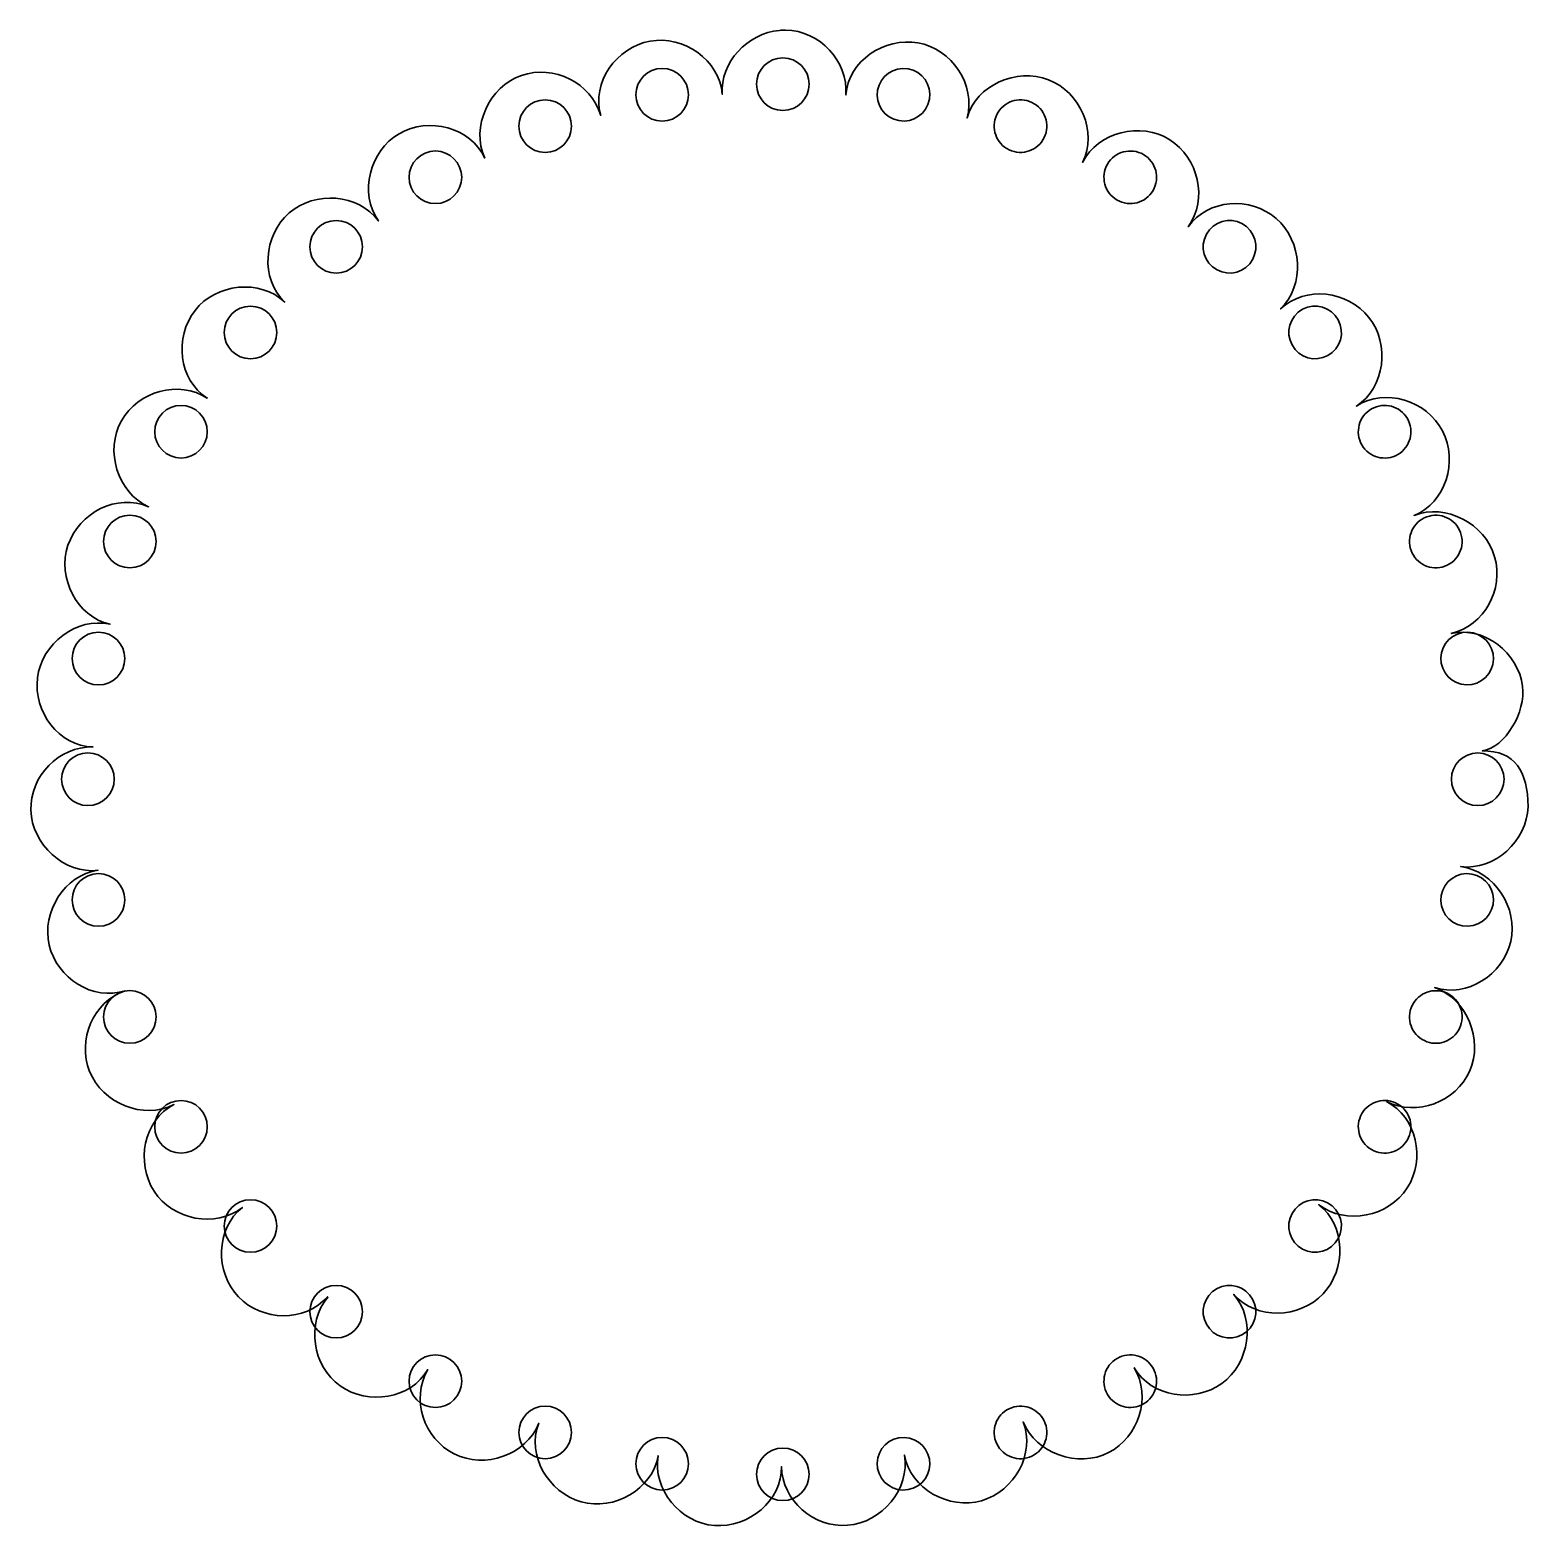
# Model space of a CAD drawing. Header units: centimetres. Extents: x -1.88 to 1.88, y -1.88 to 1.87.
import ezdxf

# ---------------------------------------------------------------- set-up
doc = ezdxf.new("R2010")
doc.units = ezdxf.units.CM
doc.header["$MEASUREMENT"] = 0
doc.layers.add('Camada 1', color=7, linetype='Continuous')

msp = doc.modelspace()

# ---------------------------------------------------------------- linework, layer by layer
at = {"layer": 'Camada 1', "lineweight": 35}
for centre, major_axis in [((0.00849, 1.73863), (0, 0.06596)), ((-0.29403, 1.71217), (0, 0.06596)), ((-0.58735, 1.63356), (0, 0.06596)), ((-0.86257, 1.50524), (0, 0.06596)), ((-1.11133, 1.33107), (0, 0.06596)), ((-1.32607, 1.11633), (0, 0.06596)), ((-1.50024, 0.86757), (0, 0.06596)), ((-1.62856, 0.59235), (0, 0.06596)), ((-1.70717, 0.29903), (0, 0.06596)), ((-1.73363, -0.00347), (0, 0.06596)), ((-1.70717, -0.30599), (0, 0.06596)), ((-1.62859, -0.59931), (0, 0.06593)), ((-1.50024, -0.87455), (0, 0.06593)), ((-1.32607, -1.12331), (0, 0.06593)), ((-1.11133, -1.33802), (0, 0.06593)), ((-0.86259, -1.51223), (0, 0.06593)), ((-0.58738, -1.64055), (0, 0.06593)), ((-0.29403, -1.71916), (0, 0.06593))]:
    msp.add_ellipse(centre, major_axis=major_axis, ratio=1, dxfattribs=at)
for points, knots in [([(-0.00026, 1.87359), (-0.07953, 1.86639), (-0.14962, 1.7935), (-0.1434, 1.71346), (-0.1434, 1.71346), (-0.15004, 1.79884), (-0.24021, 1.86168), (-0.32448, 1.84644), (-0.32448, 1.84644), (-0.40872, 1.83123), (-0.47175, 1.74251), (-0.44815, 1.66017), (-0.44815, 1.66017), (-0.47175, 1.74248), (-0.5657, 1.78828), (-0.64675, 1.76061), (-0.64675, 1.76061), (-0.72777, 1.73293), (-0.77431, 1.63128), (-0.7388, 1.55339), (-0.7388, 1.55339), (-0.77433, 1.63128), (-0.87937, 1.6575), (-0.95343, 1.61454), (-0.95343, 1.61454), (-1.02722, 1.57173), (-1.05447, 1.46545), (-1.00529, 1.39586), (-1.00529, 1.39586), (-1.05546, 1.46478), (-1.16483, 1.47198), (-1.22907, 1.41584), (-1.22907, 1.41584), (-1.29352, 1.35948), (-1.30223, 1.2513), (-1.24, 1.19253), (-1.24, 1.19253), (-1.30223, 1.25132), (-1.41243, 1.23928), (-1.46503, 1.17171), (-1.46503, 1.17171), (-1.51763, 1.10416), (-1.50657, 0.99761), (-1.43429, 0.95171), (-1.43429, 0.95171), (-1.50657, 0.99762), (-1.60717, 0.9696), (-1.64958, 0.89522), (-1.64958, 0.89522), (-1.69197, 0.82082), (-1.6599, 0.71443), (-1.58174, 0.67943), (-1.58174, 0.67943), (-1.6599, 0.71443), (-1.75639, 0.66411), (-1.78362, 0.58296), (-1.78362, 0.58296), (-1.81082, 0.50173), (-1.76174, 0.404), (-1.67829, 0.38492), (-1.67829, 0.38492), (-1.76174, 0.404), (-1.84945, 0.336), (-1.86011, 0.25101), (-1.86011, 0.25101), (-1.87075, 0.16608), (-1.80658, 0.07945), (-1.72099, 0.07739), (-1.72099, 0.07739), (-1.80658, 0.07945), (-1.87895, 0.00444), (-1.87664, -0.08115), (-1.87664, -0.08115), (-1.87434, -0.16635), (-1.79271, -0.24191), (-1.70821, -0.23172), (-1.70821, -0.23172), (-1.79253, -0.24336), (-1.85005, -0.33602), (-1.83071, -0.41905), (-1.83071, -0.41905), (-1.81134, -0.50208), (-1.7212, -0.56028), (-1.64042, -0.53346), (-1.64042, -0.53346), (-1.72077, -0.56159), (-1.76086, -0.65676), (-1.72932, -0.73597), (-1.72932, -0.73597), (-1.69765, -0.81553), (-1.59414, -0.8581), (-1.51808, -0.81876), (-1.51808, -0.81876), (-1.59415, -0.8581), (-1.61426, -0.96431), (-1.56777, -1.03619), (-1.56777, -1.03619), (-1.52126, -1.1081), (-1.41339, -1.12983), (-1.34629, -1.07662), (-1.34629, -1.07662), (-1.41339, -1.12985), (-1.4154, -1.23926), (-1.35603, -1.30101), (-1.35603, -1.30101), (-1.29684, -1.36247), (-1.18921, -1.36501), (-1.1333, -1.30061), (-1.1333, -1.30061), (-1.1329, -1.30095), (-1.13251, -1.30135), (-1.13214, -1.30169), (-1.13214, -1.30169), (-1.18723, -1.36672), (-1.17103, -1.47481), (-1.10126, -1.52391), (-1.10126, -1.52391), (-1.03128, -1.57323), (-0.92417, -1.55746), (-0.88179, -1.48303), (-0.88179, -1.48303), (-0.92418, -1.55746), (-0.89169, -1.65559), (-0.81533, -1.69438), (-0.81533, -1.69438), (-0.739, -1.73317), (-0.63454, -1.69748), (-0.6034, -1.6177), (-0.6034, -1.6177), (-0.63457, -1.6975), (-0.57943, -1.79135), (-0.49701, -1.81455), (-0.49701, -1.81455), (-0.41459, -1.83773), (-0.31895, -1.78362), (-0.30405, -1.69927), (-0.30405, -1.69927), (-0.31895, -1.78362), (-0.24798, -1.8676), (-0.1626, -1.87397), (-0.1626, -1.87397), (-0.07725, -1.88027), (0.00721, -1.81169), (0.00491, -1.72612), (0.00491, -1.72612), (0.00721, -1.81169), (0.08556, -1.88008), (0.17088, -1.87344), (0.17088, -1.87344), (0.25629, -1.8668), (0.32844, -1.78179), (0.3132, -1.69757), (0.3132, -1.69757), (0.32844, -1.78181), (0.42456, -1.83537), (0.50688, -1.81176), (0.50688, -1.81176), (0.58917, -1.78816), (0.64237, -1.69368), (0.61073, -1.61409), (0.61073, -1.61409), (0.64237, -1.69368), (0.74903, -1.7304), (0.82507, -1.69108), (0.82507, -1.69108), (0.90114, -1.65179), (0.93268, -1.5526), (0.88968, -1.47851), (0.88968, -1.47851), (0.93267, -1.55259), (1.0393, -1.56786), (1.10883, -1.51793), (1.10883, -1.51793), (1.17839, -1.46798), (1.19535, -1.35921), (1.13902, -1.29475), (1.13902, -1.29475), (1.19535, -1.35918), (1.30399, -1.35542), (1.36278, -1.29319), (1.36278, -1.29319), (1.4216, -1.23093), (1.41977, -1.12245), (1.35225, -1.06986), (1.35225, -1.06986), (1.4198, -1.12246), (1.52804, -1.10002), (1.57392, -1.02774), (1.57392, -1.02774), (1.61983, -0.95551), (1.59824, -0.84989), (1.52188, -0.8111), (1.52188, -0.8111), (1.59824, -0.84989), (1.69547, -0.81277), (1.73045, -0.73458), (1.73045, -0.73458), (1.76532, -0.65682), (1.72317, -0.55323), (1.64263, -0.52553), (1.64263, -0.52553), (1.72359, -0.55194), (1.81434, -0.49352), (1.83334, -0.41036), (1.83334, -0.41036), (1.85242, -0.32691), (1.79312, -0.23309), (1.70819, -0.22243), (1.70819, -0.22243), (1.79315, -0.23307), (1.87419, -0.15787), (1.87673, -0.07225), (1.87673, -0.07225), (1.87615, 0.01541), (1.84477, 0.06909), (1.76174, 0.06753), (1.76174, 0.06753), (1.81995, 0.07531), (1.87125, 0.16662), (1.86321, 0.22893), (1.86321, 0.22893), (1.85231, 0.31346), (1.76743, 0.38062), (1.68438, 0.36202), (1.68438, 0.36202), (1.76712, 0.382), (1.81654, 0.47232), (1.79302, 0.55427), (1.79302, 0.55427), (1.76945, 0.63656), (1.67041, 0.68955), (1.59088, 0.65791), (1.59088, 0.65791), (1.67041, 0.68955), (1.70166, 0.79364), (1.66234, 0.86968), (1.66234, 0.86968), (1.62302, 0.94575), (1.51841, 0.9784), (1.44652, 0.93191), (1.44652, 0.93191), (1.51841, 0.97842), (1.53105, 1.08693), (1.47787, 1.15403), (1.47787, 1.15403), (1.42469, 1.22113), (1.31798, 1.23457), (1.25625, 1.17525), (1.25625, 1.17525), (1.31798, 1.2346), (1.31052, 1.34617), (1.24553, 1.40195), (1.24553, 1.40195), (1.18057, 1.4577), (1.07432, 1.45135), (1.02497, 1.38137), (1.02497, 1.38137), (1.07431, 1.45135), (1.05082, 1.55351), (0.97854, 1.59941), (0.97854, 1.59941), (0.90628, 1.64532), (0.79868, 1.6191), (0.75989, 1.54274), (0.75989, 1.54274), (0.79868, 1.6191), (0.75417, 1.71858), (0.67443, 1.7497), (0.67443, 1.7497), (0.59471, 1.78084), (0.49345, 1.73666), (0.47025, 1.65421), (0.47025, 1.65421), (0.49345, 1.73668), (0.43167, 1.82741), (0.34735, 1.84228), (0.34735, 1.84228), (0.26308, 1.85693), (0.17285, 1.79697), (0.1665, 1.71159), (0.1665, 1.71159), (0.17282, 1.79697), (0.10109, 1.87238), (0.0155, 1.87441), (0.0155, 1.87441), (0.01019, 1.87455), (0.00503, 1.87407), (-0.00026, 1.87359)], [0, 0, 0, 0, 0.0136986, 0.0136986, 0.0136986, 0.0136986, 0.0273973, 0.0273973, 0.0273973, 0.0273973, 0.0410959, 0.0410959, 0.0410959, 0.0410959, 0.0547945, 0.0547945, 0.0547945, 0.0547945, 0.0684932, 0.0684932, 0.0684932, 0.0684932, 0.0821918, 0.0821918, 0.0821918, 0.0821918, 0.0958904, 0.0958904, 0.0958904, 0.0958904, 0.109589, 0.109589, 0.109589, 0.109589, 0.1232877, 0.1232877, 0.1232877, 0.1232877, 0.1369863, 0.1369863, 0.1369863, 0.1369863, 0.1506849, 0.1506849, 0.1506849, 0.1506849, 0.1643836, 0.1643836, 0.1643836, 0.1643836, 0.1780822, 0.1780822, 0.1780822, 0.1780822, 0.1917808, 0.1917808, 0.1917808, 0.1917808, 0.2054795, 0.2054795, 0.2054795, 0.2054795, 0.2191781, 0.2191781, 0.2191781, 0.2191781, 0.2328767, 0.2328767, 0.2328767, 0.2328767, 0.2465753, 0.2465753, 0.2465753, 0.2465753, 0.260274, 0.260274, 0.260274, 0.260274, 0.2739726, 0.2739726, 0.2739726, 0.2739726, 0.2876712, 0.2876712, 0.2876712, 0.2876712, 0.3013699, 0.3013699, 0.3013699, 0.3013699, 0.3150685, 0.3150685, 0.3150685, 0.3150685, 0.3287671, 0.3287671, 0.3287671, 0.3287671, 0.3424658, 0.3424658, 0.3424658, 0.3424658, 0.3561644, 0.3561644, 0.3561644, 0.3561644, 0.369863, 0.369863, 0.369863, 0.369863, 0.3835616, 0.3835616, 0.3835616, 0.3835616, 0.3972603, 0.3972603, 0.3972603, 0.3972603, 0.4109589, 0.4109589, 0.4109589, 0.4109589, 0.4246575, 0.4246575, 0.4246575, 0.4246575, 0.4383562, 0.4383562, 0.4383562, 0.4383562, 0.4520548, 0.4520548, 0.4520548, 0.4520548, 0.4657534, 0.4657534, 0.4657534, 0.4657534, 0.4794521, 0.4794521, 0.4794521, 0.4794521, 0.4931507, 0.4931507, 0.4931507, 0.4931507, 0.5068493, 0.5068493, 0.5068493, 0.5068493, 0.5205479, 0.5205479, 0.5205479, 0.5205479, 0.5342466, 0.5342466, 0.5342466, 0.5342466, 0.5479452, 0.5479452, 0.5479452, 0.5479452, 0.5616438, 0.5616438, 0.5616438, 0.5616438, 0.5753425, 0.5753425, 0.5753425, 0.5753425, 0.5890411, 0.5890411, 0.5890411, 0.5890411, 0.6027397, 0.6027397, 0.6027397, 0.6027397, 0.6164384, 0.6164384, 0.6164384, 0.6164384, 0.630137, 0.630137, 0.630137, 0.630137, 0.6438356, 0.6438356, 0.6438356, 0.6438356, 0.6575342, 0.6575342, 0.6575342, 0.6575342, 0.6712329, 0.6712329, 0.6712329, 0.6712329, 0.6849315, 0.6849315, 0.6849315, 0.6849315, 0.6986301, 0.6986301, 0.6986301, 0.6986301, 0.7123288, 0.7123288, 0.7123288, 0.7123288, 0.7260274, 0.7260274, 0.7260274, 0.7260274, 0.739726, 0.739726, 0.739726, 0.739726, 0.7534247, 0.7534247, 0.7534247, 0.7534247, 0.7671233, 0.7671233, 0.7671233, 0.7671233, 0.7808219, 0.7808219, 0.7808219, 0.7808219, 0.7945205, 0.7945205, 0.7945205, 0.7945205, 0.8082192, 0.8082192, 0.8082192, 0.8082192, 0.8219178, 0.8219178, 0.8219178, 0.8219178, 0.8356164, 0.8356164, 0.8356164, 0.8356164, 0.8493151, 0.8493151, 0.8493151, 0.8493151, 0.8630137, 0.8630137, 0.8630137, 0.8630137, 0.8767123, 0.8767123, 0.8767123, 0.8767123, 0.890411, 0.890411, 0.890411, 0.890411, 0.9041096, 0.9041096, 0.9041096, 0.9041096, 0.9178082, 0.9178082, 0.9178082, 0.9178082, 0.9315068, 0.9315068, 0.9315068, 0.9315068, 0.9452055, 0.9452055, 0.9452055, 0.9452055, 0.9589041, 0.9589041, 0.9589041, 0.9589041, 0.9726027, 0.9726027, 0.9726027, 0.9726027, 1, 1, 1, 1]), ([(0.24604, 1.72358), (0.25239, 1.75959), (0.28652, 1.78338), (0.32243, 1.77708), (0.32243, 1.77708), (0.35833, 1.77084), (0.38228, 1.73655), (0.37596, 1.7008), (0.37596, 1.7008), (0.36966, 1.66482), (0.33545, 1.64085), (0.29952, 1.64725), (0.29952, 1.64725), (0.26368, 1.65354), (0.23969, 1.68775), (0.24604, 1.72358)], [0, 0, 0, 0, 0.2, 0.2, 0.2, 0.2, 0.4, 0.4, 0.4, 0.4, 0.6, 0.6, 0.6, 0.6, 1, 1, 1, 1]), ([(0.54232, 1.65608), (0.55483, 1.69042), (0.59256, 1.70794), (0.62683, 1.6955), (0.62683, 1.6955), (0.66112, 1.68312), (0.67871, 1.6452), (0.66631, 1.6111), (0.66631, 1.6111), (0.65385, 1.57676), (0.61601, 1.55908), (0.58175, 1.57162), (0.58175, 1.57162), (0.54756, 1.58403), (0.52985, 1.62192), (0.54232, 1.65608)], [0, 0, 0, 0, 0.2, 0.2, 0.2, 0.2, 0.4, 0.4, 0.4, 0.4, 0.6, 0.6, 0.6, 0.6, 1, 1, 1, 1]), ([(0.8224, 1.53818), (0.84066, 1.56982), (0.8809, 1.58054), (0.91246, 1.56231), (0.91246, 1.56231), (0.94405, 1.54416), (0.95482, 1.50376), (0.93667, 1.47235), (0.93667, 1.47235), (0.91847, 1.44071), (0.87809, 1.42988), (0.84655, 1.44817), (0.84655, 1.44817), (0.81502, 1.46632), (0.80417, 1.5067), (0.8224, 1.53818)], [0, 0, 0, 0, 0.2, 0.2, 0.2, 0.2, 0.4, 0.4, 0.4, 0.4, 0.6, 0.6, 0.6, 0.6, 1, 1, 1, 1]), ([(1.07775, 1.37343), (1.10125, 1.40142), (1.14273, 1.40497), (1.17067, 1.38155), (1.17067, 1.38155), (1.19864, 1.35819), (1.20218, 1.31654), (1.1789, 1.28873), (1.1789, 1.28873), (1.15546, 1.26071), (1.11384, 1.25706), (1.08593, 1.28055), (1.08593, 1.28055), (1.05802, 1.30395), (1.05431, 1.34557), (1.07775, 1.37343)], [0, 0, 0, 0, 0.2, 0.2, 0.2, 0.2, 0.4, 0.4, 0.4, 0.4, 0.6, 0.6, 0.6, 0.6, 1, 1, 1, 1]), ([(1.30061, 1.16684), (1.3286, 1.19034), (1.37009, 1.18663), (1.39353, 1.15869), (1.39353, 1.15869), (1.41703, 1.13083), (1.41329, 1.08921), (1.38549, 1.06587), (1.38549, 1.06587), (1.35755, 1.04235), (1.31593, 1.046), (1.29252, 1.07397), (1.29252, 1.07397), (1.2691, 1.10183), (1.2727, 1.14348), (1.30061, 1.16684)], [0, 0, 0, 0, 0.2, 0.2, 0.2, 0.2, 0.4, 0.4, 0.4, 0.4, 0.6, 0.6, 0.6, 0.6, 1, 1, 1, 1]), ([(1.48421, 0.92467), (1.51583, 0.94293), (1.55607, 0.93208), (1.57427, 0.90051), (1.57427, 0.90051), (1.59255, 0.869), (1.58168, 0.82865), (1.55025, 0.8105), (1.55025, 0.8105), (1.51866, 0.79219), (1.47828, 0.80299), (1.46011, 0.83463), (1.46011, 0.83463), (1.4419, 0.86614), (1.45267, 0.90652), (1.48421, 0.92467)], [0, 0, 0, 0, 0.2, 0.2, 0.2, 0.2, 0.4, 0.4, 0.4, 0.4, 0.6, 0.6, 0.6, 0.6, 1, 1, 1, 1]), ([(1.62295, 0.65431), (1.65727, 0.66682), (1.69502, 0.64912), (1.70746, 0.61489), (1.70746, 0.61489), (1.72, 0.58068), (1.7023, 0.54282), (1.66817, 0.53041), (1.66817, 0.53041), (1.63388, 0.51787), (1.59599, 0.53552), (1.58358, 0.56981), (1.58358, 0.56981), (1.57112, 0.60402), (1.58874, 0.64191), (1.62295, 0.65431)], [0, 0, 0, 0, 0.2, 0.2, 0.2, 0.2, 0.4, 0.4, 0.4, 0.4, 0.6, 0.6, 0.6, 0.6, 1, 1, 1, 1]), ([(1.71267, 0.36396), (1.7486, 0.37031), (1.78271, 0.34634), (1.78906, 0.31046), (1.78906, 0.31046), (1.79546, 0.27461), (1.77147, 0.24037), (1.73567, 0.2341), (1.73567, 0.2341), (1.69974, 0.2277), (1.6655, 0.25167), (1.65921, 0.2876), (1.65921, 0.2876), (1.65288, 0.32345), (1.6768, 0.35769), (1.71267, 0.36396)], [0, 0, 0, 0, 0.2, 0.2, 0.2, 0.2, 0.4, 0.4, 0.4, 0.4, 0.6, 0.6, 0.6, 0.6, 1, 1, 1, 1]), ([(1.75059, 0.06244), (1.78708, 0.06247), (1.8165, 0.03294), (1.8165, -0.00349), (1.8165, -0.00349), (1.81658, -0.03992), (1.787, -0.06945), (1.75067, -0.06942), (1.75067, -0.06942), (1.71416, -0.06947), (1.68463, -0.03995), (1.68468, -0.00346), (1.68468, -0.00346), (1.68465, 0.03294), (1.71418, 0.06249), (1.75059, 0.06244)], [0, 0, 0, 0, 0.2, 0.2, 0.2, 0.2, 0.4, 0.4, 0.4, 0.4, 0.6, 0.6, 0.6, 0.6, 1, 1, 1, 1]), ([(1.73559, -0.24106), (1.77152, -0.24736), (1.79539, -0.28154), (1.78906, -0.31745), (1.78906, -0.31745), (1.78282, -0.35333), (1.74855, -0.3773), (1.71275, -0.37095), (1.71275, -0.37095), (1.67682, -0.36465), (1.65285, -0.33044), (1.65925, -0.29451), (1.65925, -0.29451), (1.66553, -0.25868), (1.69974, -0.23469), (1.73559, -0.24106)], [0, 0, 0, 0, 0.2, 0.2, 0.2, 0.2, 0.4, 0.4, 0.4, 0.4, 0.6, 0.6, 0.6, 0.6, 1, 1, 1, 1]), ([(1.66809, -0.5374), (1.70238, -0.54984), (1.71995, -0.58764), (1.70746, -0.62188), (1.70746, -0.62188), (1.69508, -0.65614), (1.65719, -0.67376), (1.62303, -0.66133), (1.62303, -0.66133), (1.58874, -0.64887), (1.57109, -0.61103), (1.58361, -0.57677), (1.58361, -0.57677), (1.59605, -0.54255), (1.63388, -0.52485), (1.66809, -0.5374)], [0, 0, 0, 0, 0.2, 0.2, 0.2, 0.2, 0.4, 0.4, 0.4, 0.4, 0.6, 0.6, 0.6, 0.6, 1, 1, 1, 1]), ([(1.55017, -0.81746), (1.58176, -0.83566), (1.59253, -0.87596), (1.57427, -0.9075), (1.57427, -0.9075), (1.55612, -0.93906), (1.51574, -0.94986), (1.48429, -0.93168), (1.48429, -0.93168), (1.45267, -0.91348), (1.44185, -0.8731), (1.46013, -0.84156), (1.46013, -0.84156), (1.47831, -0.81002), (1.51868, -0.79917), (1.55017, -0.81746)], [0, 0, 0, 0, 0.2, 0.2, 0.2, 0.2, 0.4, 0.4, 0.4, 0.4, 0.6, 0.6, 0.6, 0.6, 1, 1, 1, 1]), ([(1.38541, -1.07281), (1.41338, -1.09623), (1.41695, -1.13779), (1.39353, -1.16571), (1.39353, -1.16571), (1.37017, -1.19365), (1.32855, -1.19722), (1.30069, -1.17389), (1.30069, -1.17389), (1.2727, -1.15047), (1.2691, -1.10886), (1.29254, -1.08094), (1.29254, -1.08094), (1.31593, -1.05302), (1.35758, -1.04934), (1.38541, -1.07281)], [0, 0, 0, 0, 0.2, 0.2, 0.2, 0.2, 0.4, 0.4, 0.4, 0.4, 0.6, 0.6, 0.6, 0.6, 1, 1, 1, 1]), ([(1.1788, -1.29566), (1.20227, -1.32357), (1.19859, -1.36514), (1.17065, -1.38856), (1.17065, -1.38856), (1.14279, -1.41203), (1.10117, -1.40832), (1.07781, -1.38046), (1.07781, -1.38046), (1.05429, -1.35255), (1.05797, -1.31093), (1.08593, -1.28751), (1.08593, -1.28751), (1.11382, -1.2641), (1.15546, -1.26772), (1.1788, -1.29566)], [0, 0, 0, 0, 0.2, 0.2, 0.2, 0.2, 0.4, 0.4, 0.4, 0.4, 0.6, 0.6, 0.6, 0.6, 1, 1, 1, 1]), ([(0.93665, -1.47926), (0.95488, -1.5108), (0.94406, -1.55112), (0.91249, -1.5693), (0.91249, -1.5693), (0.881, -1.58756), (0.84063, -1.57671), (0.82248, -1.54522), (0.82248, -1.54522), (0.8042, -1.51366), (0.81502, -1.47328), (0.84661, -1.4551), (0.84661, -1.4551), (0.87813, -1.4369), (0.9185, -1.44769), (0.93665, -1.47926)], [0, 0, 0, 0, 0.2, 0.2, 0.2, 0.2, 0.4, 0.4, 0.4, 0.4, 0.6, 0.6, 0.6, 0.6, 1, 1, 1, 1]), ([(0.66627, -1.61801), (0.67878, -1.65225), (0.66111, -1.69008), (0.62685, -1.70249), (0.62685, -1.70249), (0.59267, -1.715), (0.5548, -1.69733), (0.54239, -1.66315), (0.54239, -1.66315), (0.52985, -1.62889), (0.54752, -1.591), (0.58181, -1.57859), (0.58181, -1.57859), (0.616, -1.56612), (0.65389, -1.58377), (0.66627, -1.61801)], [0, 0, 0, 0, 0.2, 0.2, 0.2, 0.2, 0.4, 0.4, 0.4, 0.4, 0.6, 0.6, 0.6, 0.6, 1, 1, 1, 1]), ([(0.37592, -1.7077), (0.38227, -1.74358), (0.35833, -1.77776), (0.32242, -1.78409), (0.32242, -1.78409), (0.2866, -1.79047), (0.25238, -1.7665), (0.24606, -1.73064), (0.24606, -1.73064), (0.23968, -1.69474), (0.26365, -1.6605), (0.29956, -1.6542), (0.29956, -1.6542), (0.33541, -1.64788), (0.36968, -1.67182), (0.37592, -1.7077)], [0, 0, 0, 0, 0.2, 0.2, 0.2, 0.2, 0.4, 0.4, 0.4, 0.4, 0.6, 0.6, 0.6, 0.6, 1, 1, 1, 1]), ([(0.07443, -1.74561), (0.07446, -1.78207), (0.04493, -1.81157), (0.00844, -1.81154), (0.00844, -1.81154), (-0.02794, -1.81159), (-0.05749, -1.78204), (-0.05747, -1.74566), (-0.05747, -1.74566), (-0.0575, -1.70917), (-0.02797, -1.67965), (0.00852, -1.6797), (0.00852, -1.6797), (0.04493, -1.67965), (0.07448, -1.70921), (0.07443, -1.74561)], [0, 0, 0, 0, 0.2, 0.2, 0.2, 0.2, 0.4, 0.4, 0.4, 0.4, 0.6, 0.6, 0.6, 0.6, 1, 1, 1, 1])]:
    msp.add_open_spline(points, degree=3, knots=knots, dxfattribs=at)

doc.saveas('drawing.dxf')
